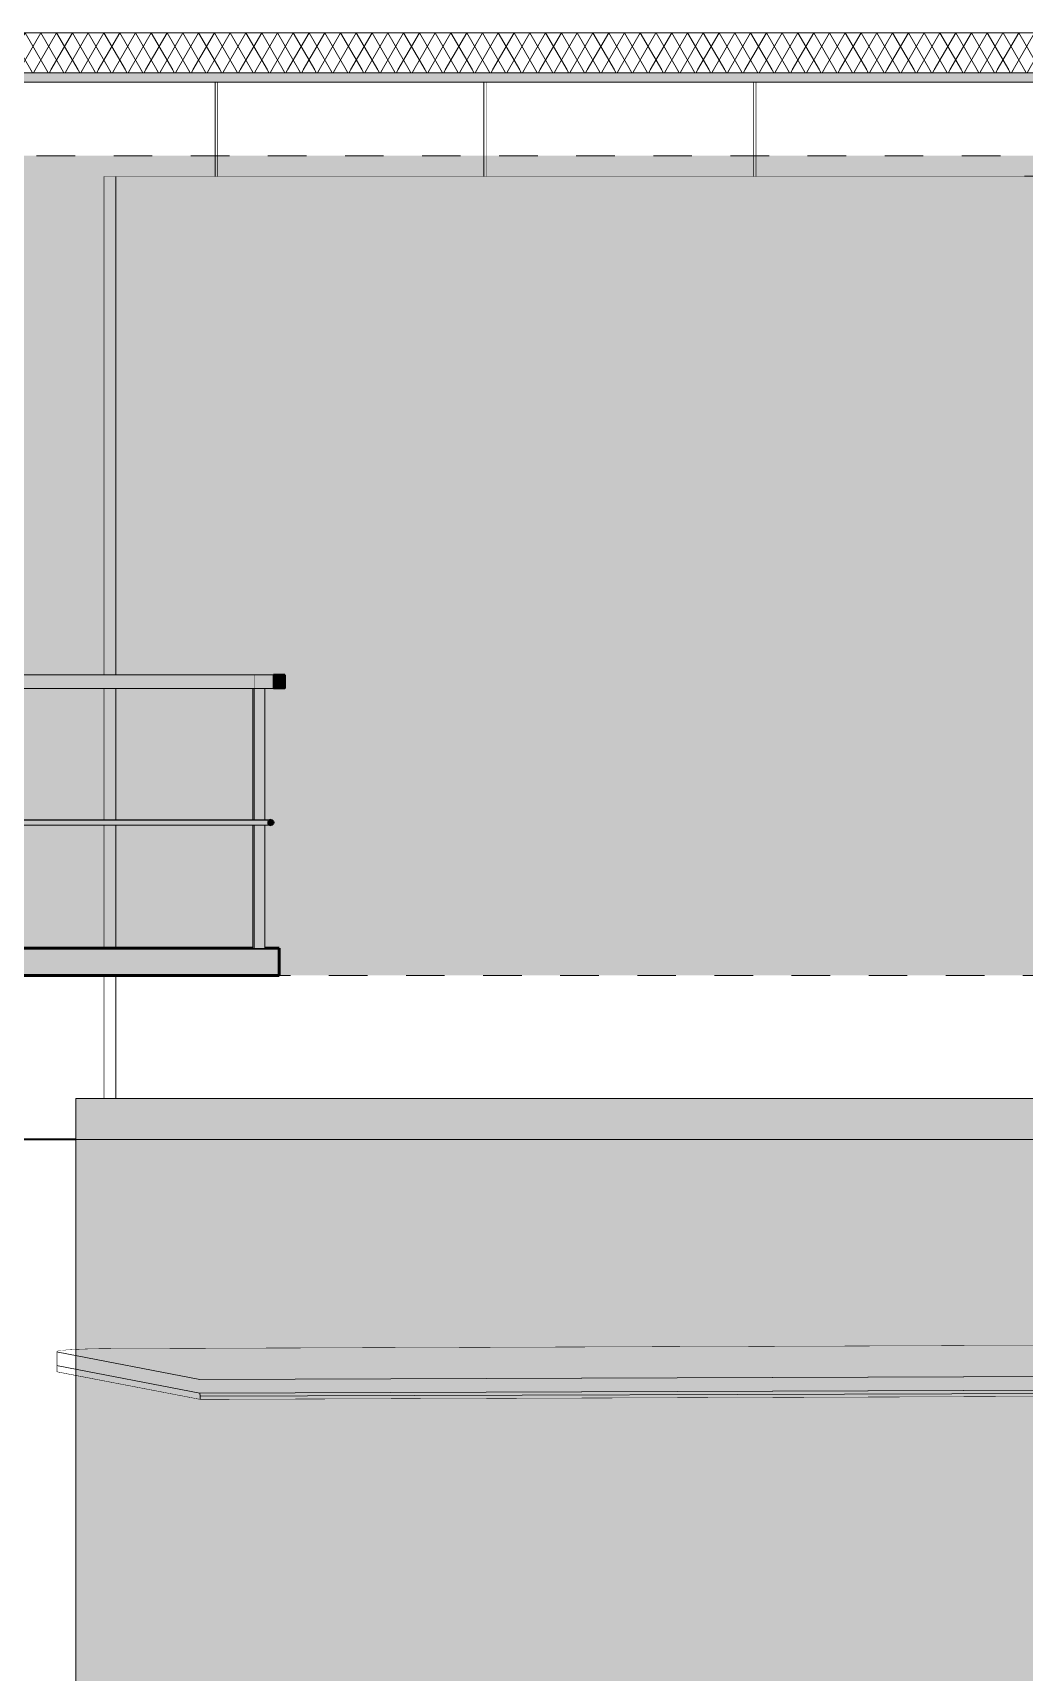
# Model space of a CAD drawing. Header units: millimetres. Extents: x -46169 to 237885, y -84465 to 18123.
# Drawn here: x 109838 to 113467, y -78183 to -72183 of the extents above; entities that cross this region are included whole.
import ezdxf

# ---------------------------------------------------------------- set-up
doc = ezdxf.new("R2010")
doc.units = ezdxf.units.MM
doc.header["$MEASUREMENT"] = 0
doc.linetypes.add('Dashed', pattern=[2822.222233, 1411.111116, -1411.111116])
doc.linetypes.add('Wipeout_Contour', pattern=[1000, 0, -1000])
for name, color, linetype, lineweight in [('0_Pen_No__85', 8, 'Continuous', 20), ('A-20-M_Roof_Pen_No__85', 8, 'Continuous', 20), ('A-35-M_FFE_Sanitary_Pen_No__191', 7, 'Continuous', 5), ('A-95-P_Drawing_Pen_No__2', 8, 'Continuous', 15), ('New_A-20-M_Ceiling_Pen_No__192', 7, 'Continuous', 13), ('New_A-20-M_Ceiling_Pen_No__92', 8, 'Continuous', 13), ('New_A-20-M_Roof_Pen_No__4', 7, 'Continuous', 20), ('New_A-20-M_Roof_Pen_No__85', 8, 'Continuous', 20), ('New_A-25-M_Curtain_Wall_Pen_No__87', 8, 'Continuous', 20), ('New_A-25-M_Wall_Ext_Pen_No__87', 8, 'Continuous', 20), ('New_I-25-M_Wall_Finish_Pen_No__87', 8, 'Continuous', 20)]:
    doc.layers.add(name, color=color, linetype=linetype, lineweight=lineweight)
for name, color, linetype in [('A-20-M_Roof', 7, 'Continuous'), ('New_A-20-M_Ceiling', 7, 'Continuous'), ('New_A-20-M_Floor_Slab', 7, 'Continuous'), ('New_A-20-M_Roof', 7, 'Continuous'), ('New_A-25-M_Curtain_Wall', 7, 'Continuous'), ('New_A-25-M_Wall_Ext', 7, 'Continuous'), ('New_I-25-M_Wall_Finish', 7, 'Continuous')]:
    doc.layers.add(name, color=color, linetype=linetype)
for name, color, linetype, lineweight, true_color in [('A-35-M_FFE_Sanitary_Pen_No__145', 7, 'Continuous', 0, 0xa6a6a6), ('A-95-P_Drawing_Pen_No__62', 7, 'Continuous', 20, 0xaaaaaa), ('New_A-20-M_Ceiling_Pen_No__107', 7, 'Continuous', 15, 0xa6a6a6), ('New_A-20-M_Floor_Slab_Pen_No__29', 7, 'Continuous', 50, 0x2a2a2a), ('New_A-20-M_Floor_Slab_Pen_No__81', 7, 'Continuous', 20, 0x6a6a6a), ('New_A-20-M_Roof_Pen_No__149', 7, 'Continuous', 0, 0x2a2a2a), ('New_A-20-M_Roof_Pen_No__81', 7, 'Continuous', 20, 0x6a6a6a), ('New_A-25-M_Wall_Ext_Pen_No__104', 7, 'Continuous', 15, 0xa6a6a6), ('New_A-25-M_Wall_Ext_Pen_No__44', 7, 'Continuous', 35, 0x444444), ('New_A-25-M_Wall_Ext_Pen_No__64', 7, 'Continuous', 20, 0x606060)]:
    doc.layers.add(name, color=color, linetype=linetype, lineweight=lineweight, true_color=true_color)
pattern_1 = [(60, (64459.155, -84332.606), (-43.30127, 25), []), (120, (64459.155, -84332.606), (43.30127, 25), [])]

# ---------------------------------------------------------------- blocks, each defined once
blk = doc.blocks.new('Section Elem_2_2', base_point=(64459.2, -84332.6))
at = {"color": 254, "linetype": 'Wipeout_Contour', "lineweight": 0, "ltscale": 529858.933901}
blk.add_wipeout([(110142.1, -72707.6), (110097.9, -72707.6), (110097.9, -74532.6), (110142.1, -74532.6)], dxfattribs=at).dxf.layer = 'New_A-25-M_Wall_Ext'
at = {"color": 254, "linetype": 'Wipeout_Contour', "lineweight": 0, "ltscale": 533442.763706}
blk.add_wipeout([(110142.1, -74582.6), (110142.1, -75062.6), (110643.7, -75062.6), (110643.7, -74582.6)], dxfattribs=at).dxf.layer = 'New_A-25-M_Wall_Ext'
at = {"color": 254, "linetype": 'Wipeout_Contour', "lineweight": 0, "ltscale": 534876.741826}
blk.add_wipeout([(110142.1, -75632.6), (110097.9, -75632.6), (110097.9, -76082.6), (110142.1, -76082.6)], dxfattribs=at).dxf.layer = 'New_A-25-M_Wall_Ext'
at = {"layer": 'New_A-25-M_Wall_Ext_Pen_No__87', "linetype": 'Continuous'}
for p, q in [((110142.1, -72707.6), (110097.9, -72707.6)), ((110097.9, -72707.6), (110097.9, -74532.6)), ((115822.6, -72707.6), (110142.1, -72707.6)), ((110142.1, -74532.6), (110142.1, -72707.6)), ((110097.9, -75632.6), (110097.9, -76082.6)), ((110142.1, -76082.6), (110142.1, -75632.6))]:
    blk.add_line(p, q, dxfattribs=at)
at = {"color": 254, "linetype": 'Wipeout_Contour', "lineweight": 0, "ltscale": 534533.55074}
blk.add_wipeout([(110142.1, -75532.6), (110643.7, -75532.6), (110643.7, -75082.6), (110142.1, -75082.6)], dxfattribs=at).dxf.layer = 'New_A-25-M_Wall_Ext'
at = {"color": 254, "linetype": 'Wipeout_Contour', "lineweight": 0, "ltscale": 533631.780828}
blk.add_wipeout([(110097.9, -75532.6), (110142.1, -75532.6), (110142.1, -75082.6), (110097.9, -75082.6)], dxfattribs=at).dxf.layer = 'New_A-25-M_Wall_Ext'
at = {"color": 254, "linetype": 'Wipeout_Contour', "lineweight": 0, "ltscale": 532539.149523}
blk.add_wipeout([(110142.1, -74582.6), (110097.9, -74582.6), (110097.9, -75062.6), (110142.1, -75062.6)], dxfattribs=at).dxf.layer = 'New_A-25-M_Wall_Ext'
at = {"layer": 'New_A-25-M_Wall_Ext_Pen_No__87', "linetype": 'Continuous'}
for p, q in [((110097.9, -74582.6), (110097.9, -75062.6)), ((110142.1, -75062.6), (110142.1, -74582.6)), ((110097.9, -75082.6), (110097.9, -75532.6)), ((110142.1, -75532.6), (110142.1, -75082.6))]:
    blk.add_line(p, q, dxfattribs=at)
blk = doc.blocks.new('Section Elem_64_2', base_point=(64459.2, -84332.6))
at = {"color": 254, "linetype": 'Wipeout_Contour', "lineweight": 0, "ltscale": 3617113.643007003}
blk.add_wipeout([(109925, -77008.1), (109926, -77010), (109930.9, -77011.2), (110449.3, -77110.8), (121201.6, -77073.4), (121720.4, -76970.5), (121724.9, -76969.6), (121727.7, -76967.8), (121724.3, -76966), (121714.9, -76964.2), (121699.8, -76962.6), (121679.4, -76961.2), (121654.3, -76960), (121625.3, -76959), (121593.2, -76958.4), (121559.1, -76958), (121527.4, -76958), (110124.3, -76997.4), (110106.4, -76997.5), (110071.3, -76998), (110038.1, -76998.8), (110007.6, -76999.9), (109980.8, -77001.2), (109958.6, -77002.7), (109941.5, -77004.5), (109930.2, -77006.3)], dxfattribs=at).dxf.layer = 'New_A-20-M_Ceiling'
at = {"color": 254, "linetype": 'Wipeout_Contour', "lineweight": 0, "ltscale": 536922.696688}
blk.add_wipeout([(109925.2, -77058.1), (109926.1, -77059.9), (109926, -77010), (109925, -77008.1)], dxfattribs=at).dxf.layer = 'New_A-20-M_Ceiling'
at = {"color": 254, "linetype": 'Wipeout_Contour', "lineweight": 0, "ltscale": 536935.990246}
blk.add_wipeout([(109926.1, -77059.9), (109931.1, -77061.2), (109930.9, -77011.2), (109926, -77010)], dxfattribs=at).dxf.layer = 'New_A-20-M_Ceiling'
at = {"color": 254, "linetype": 'Wipeout_Contour', "lineweight": 0, "ltscale": 537909.781383}
blk.add_wipeout([(109930.9, -77011.2), (109931.1, -77061.2), (110450.1, -77160.9), (110449.3, -77110.8)], dxfattribs=at).dxf.layer = 'New_A-20-M_Ceiling'
at = {"layer": 'New_A-20-M_Ceiling_Pen_No__92', "linetype": 'Continuous'}
for p, q in [((110124.3, -76997.4), (121527.4, -76958)), ((109925, -77008.1), (109930.2, -77006.3)), ((109926, -77010), (109925, -77008.1)), ((109930.9, -77011.2), (109926, -77010)), ((109930.2, -77006.3), (109941.5, -77004.5)), ((109941.5, -77004.5), (109958.6, -77002.7)), ((109958.6, -77002.7), (109980.8, -77001.2)), ((109980.8, -77001.2), (110007.6, -76999.9)), ((110007.6, -76999.9), (110038.1, -76998.8)), ((110038.1, -76998.8), (110071.3, -76998)), ((110071.3, -76998), (110106.4, -76997.5)), ((110106.4, -76997.5), (110124.3, -76997.4))]:
    blk.add_line(p, q, dxfattribs=at)
at = {"color": 254, "linetype": 'Wipeout_Contour', "lineweight": 0, "ltscale": 537995.892909}
blk.add_wipeout([(110450.1, -77160.9), (109931.1, -77061.2), (109931.2, -77085.1), (110450.6, -77184.9)], dxfattribs=at).dxf.layer = 'New_A-20-M_Ceiling'
at = {"color": 254, "linetype": 'Wipeout_Contour', "lineweight": 0, "ltscale": 537021.239533}
blk.add_wipeout([(109931.2, -77085.1), (109931.1, -77061.2), (109926.1, -77059.9), (109926.2, -77083.9)], dxfattribs=at).dxf.layer = 'New_A-20-M_Ceiling'
at = {"color": 254, "linetype": 'Wipeout_Contour', "lineweight": 0, "ltscale": 556727.274769}
blk.add_wipeout([(110449.3, -77110.8), (110450.1, -77160.9), (121201, -77123.5), (121201.6, -77073.4)], dxfattribs=at).dxf.layer = 'New_A-20-M_Ceiling'
at = {"layer": 'New_A-20-M_Ceiling_Pen_No__107', "linetype": 'Continuous'}
for points in [[(110450.1, -77160.9), (110450.4, -77172.9), (121200.9, -77135.5), (121201, -77123.5)], [(110450.4, -77172.9), (110450.6, -77184.9), (121200.8, -77147.5), (121200.9, -77135.5)]]:
    blk.add_hatch(color=256, dxfattribs=at).paths.add_polyline_path(points)
at = {"layer": 'New_A-20-M_Ceiling_Pen_No__192', "linetype": 'Continuous'}
for p, q in [((121201.6, -77073.4), (110449.3, -77110.8)), ((121201, -77123.5), (110450.1, -77160.9)), ((121200.9, -77135.5), (110450.4, -77172.9)), ((121200.8, -77147.5), (110450.6, -77184.9))]:
    blk.add_line(p, q, dxfattribs=at)
at = {"layer": 'New_A-20-M_Ceiling_Pen_No__192', "linetype": 'Continuous', "flags": 128}
blk.add_lwpolyline([(110450.1, -77160.9), (110450.4, -77172.9), (110450.6, -77184.9)], dxfattribs=at)
at = {"color": 254, "linetype": 'Wipeout_Contour', "lineweight": 0, "ltscale": 537007.946388}
blk.add_wipeout([(109926.2, -77083.9), (109926.1, -77059.9), (109925.2, -77058.1), (109925.2, -77082)], dxfattribs=at).dxf.layer = 'New_A-20-M_Ceiling'
at = {"layer": 'New_A-20-M_Ceiling_Pen_No__92', "linetype": 'Continuous'}
for p, q in [((109925, -77008.1), (109925.2, -77058.1)), ((110449.3, -77110.8), (109930.9, -77011.2)), ((109925.2, -77058.1), (109926.1, -77059.9)), ((109925.2, -77058.1), (109925.2, -77082)), ((109925.2, -77082), (109926.2, -77083.9)), ((109926.1, -77059.9), (109931.1, -77061.2)), ((109926.2, -77083.9), (109931.2, -77085.1)), ((109931.1, -77061.2), (110450.1, -77160.9)), ((109931.2, -77085.1), (110450.6, -77184.9))]:
    blk.add_line(p, q, dxfattribs=at)
blk = doc.blocks.new('Section Elem_82_2', base_point=(64459.2, -84332.6))
at = {"color": 254, "linetype": 'Wipeout_Contour', "lineweight": 0, "ltscale": 535347.25071}
blk.add_wipeout([(112475.5, -72707.6), (112476.5, -72707.6), (112476.5, -72363.6), (112475.5, -72363.6)], dxfattribs=at).dxf.layer = 'New_A-25-M_Curtain_Wall'
at = {"color": 254, "linetype": 'Wipeout_Contour', "lineweight": 0, "ltscale": 535365.680289}
blk.add_wipeout([(112476.5, -72707.6), (112486.5, -72707.6), (112486.5, -72363.6), (112476.5, -72363.6)], dxfattribs=at).dxf.layer = 'New_A-25-M_Curtain_Wall'
at = {"layer": 'New_A-25-M_Curtain_Wall_Pen_No__87', "linetype": 'Continuous'}
for p, q in [((112476.5, -72707.6), (112476.5, -72363.6)), ((112486.5, -72707.6), (112486.5, -72363.6))]:
    blk.add_line(p, q, dxfattribs=at)
blk = doc.blocks.new('Section Elem_83_2', base_point=(64459.2, -84332.6))
at = {"color": 254, "linetype": 'Wipeout_Contour', "lineweight": 0, "ltscale": 532030.357905}
blk.add_wipeout([(111487.4, -72707.6), (111488.7, -72707.6), (111488.7, -72363.6), (111487.4, -72363.6)], dxfattribs=at).dxf.layer = 'New_A-25-M_Curtain_Wall'
at = {"color": 254, "linetype": 'Wipeout_Contour', "lineweight": 0, "ltscale": 532049.247978}
blk.add_wipeout([(111488.7, -72707.6), (111498.6, -72707.6), (111498.6, -72363.6), (111488.7, -72363.6)], dxfattribs=at).dxf.layer = 'New_A-25-M_Curtain_Wall'
at = {"layer": 'New_A-25-M_Curtain_Wall_Pen_No__87', "linetype": 'Continuous'}
for p, q in [((111488.7, -72707.6), (111488.7, -72363.6)), ((111498.6, -72707.6), (111498.6, -72363.6))]:
    blk.add_line(p, q, dxfattribs=at)
blk = doc.blocks.new('Section Elem_84_2', base_point=(64459.2, -84332.6))
at = {"color": 254, "linetype": 'Wipeout_Contour', "lineweight": 0, "ltscale": 528738.367799}
blk.add_wipeout([(110504, -72363.6), (110504, -72707.6), (110505.7, -72707.6), (110505.7, -72363.6)], dxfattribs=at).dxf.layer = 'New_A-25-M_Curtain_Wall'
at = {"color": 254, "linetype": 'Wipeout_Contour', "lineweight": 0, "ltscale": 528757.691786}
blk.add_wipeout([(110505.7, -72363.6), (110505.7, -72707.6), (110515.6, -72707.6), (110515.6, -72363.6)], dxfattribs=at).dxf.layer = 'New_A-25-M_Curtain_Wall'
at = {"layer": 'New_A-25-M_Curtain_Wall_Pen_No__87', "linetype": 'Continuous'}
for p, q in [((110505.7, -72707.6), (110505.7, -72363.6)), ((110515.6, -72707.6), (110515.6, -72363.6))]:
    blk.add_line(p, q, dxfattribs=at)
blk = doc.blocks.new('Section Elem_89_2', base_point=(64459.2, -84332.6))
at = {"color": 254, "linetype": 'Wipeout_Contour', "lineweight": 0, "ltscale": 534569.850078}
blk.add_wipeout([(109996.2, -76227.6), (109538.6, -76227.6), (109538.6, -76237.6), (109996.2, -76237.6)], dxfattribs=at).dxf.layer = 'New_A-25-M_Curtain_Wall'
at = {"layer": 'New_A-25-M_Curtain_Wall_Pen_No__87', "linetype": 'Continuous'}
for p, q in [((109538.6, -76237.6), (109538.6, -76227.6)), ((109996.2, -76227.6), (109538.6, -76227.6)), ((109996.2, -76237.6), (109538.6, -76237.6))]:
    blk.add_line(p, q, dxfattribs=at)
blk = doc.blocks.new('Section Elem_103_2', base_point=(64459.2, -84332.6))
at = {"color": 254, "linetype": 'Wipeout_Contour', "lineweight": 0, "ltscale": 537033.079544}
blk.add_wipeout([(112486.5, -72707.6), (113467.3, -72707.6), (113467.3, -72363.6), (112486.5, -72363.6)], dxfattribs=at).dxf.layer = 'New_A-25-M_Curtain_Wall'
blk = doc.blocks.new('Section Elem_104_2', base_point=(64459.2, -84332.6))
at = {"color": 254, "linetype": 'Wipeout_Contour', "lineweight": 0, "ltscale": 533705.699553}
blk.add_wipeout([(111498.6, -72363.6), (111498.6, -72707.6), (112475.5, -72707.6), (112475.5, -72363.6)], dxfattribs=at).dxf.layer = 'New_A-25-M_Curtain_Wall'
blk = doc.blocks.new('Section Elem_105_2', base_point=(64459.2, -84332.6))
at = {"color": 254, "linetype": 'Wipeout_Contour', "lineweight": 0, "ltscale": 530401.119722}
blk.add_wipeout([(110515.6, -72363.6), (110515.6, -72707.6), (111487.4, -72707.6), (111487.4, -72363.6)], dxfattribs=at).dxf.layer = 'New_A-25-M_Curtain_Wall'
blk = doc.blocks.new('Section Elem_106_2', base_point=(64459.2, -84332.6))
at = {"color": 254, "linetype": 'Wipeout_Contour', "lineweight": 0, "ltscale": 2151867.726379759}
blk.add_wipeout([(109538.6, -80277.6), (110097.9, -80277.6), (110097.9, -78182.6), (109996.2, -78182.6), (109996.2, -77097.6), (109931.2, -77085.1), (109926.2, -77083.9), (109925.2, -77082), (109925, -77008.1), (109930.2, -77006.3), (109941.5, -77004.5), (109958.6, -77002.7), (109980.8, -77001.2), (109996.2, -77000.4), (109996.2, -76237.6), (109538.6, -76237.6)], dxfattribs=at).dxf.layer = 'New_A-25-M_Curtain_Wall'
blk = doc.blocks.new('Section Elem_107_2', base_point=(64459.2, -84332.6))
at = {"color": 254, "linetype": 'Wipeout_Contour', "lineweight": 0, "ltscale": 793033.698467}
blk.add_wipeout([(109538.6, -72363.6), (109538.6, -74532.6), (110097.9, -74532.6), (110097.9, -72707.6), (110504, -72707.6), (110504, -72363.6)], dxfattribs=at).dxf.layer = 'New_A-25-M_Curtain_Wall'
at = {"color": 254, "linetype": 'Wipeout_Contour', "lineweight": 0, "ltscale": 2530567.613863696}
blk.add_wipeout([(109538.6, -74582.6), (109538.6, -76227.6), (109996.2, -76227.6), (109996.2, -76082.6), (110097.9, -76082.6), (110097.9, -75632.6), (109582.2, -75632.6), (109582.2, -75532.6), (110097.9, -75532.6), (110097.9, -75082.6), (109698.2, -75082.6), (109678.8, -75081.3), (109664.7, -75077.6), (109659.5, -75072.6), (109664.7, -75067.6), (109678.8, -75063.9), (109698.2, -75062.6), (110097.9, -75062.6), (110097.9, -74582.6)], dxfattribs=at).dxf.layer = 'New_A-25-M_Curtain_Wall'
blk = doc.blocks.new('Section Elem_110_2', base_point=(64459.2, -84332.6))
at = {"layer": 'New_A-20-M_Floor_Slab_Pen_No__81', "linetype": 'Continuous', "lineweight": 0, "true_color": 0x353535}
blk.add_hatch(color=250, dxfattribs=at).paths.add_polyline_path([(110740.6, -75532.6), (109582.2, -75532.6), (109582.2, -75632.6), (110740.6, -75632.6)])
at = {"layer": 'New_A-20-M_Floor_Slab_Pen_No__29', "linetype": 'Continuous'}
for p, q in [((109582.2, -75532.6), (109582.2, -75632.6)), ((110740.6, -75532.6), (109582.2, -75532.6)), ((110740.6, -75532.6), (110740.6, -75632.6)), ((110740.6, -75632.6), (109582.2, -75632.6))]:
    blk.add_line(p, q, dxfattribs=at)
blk = doc.blocks.new('Section Elem_111_2', base_point=(64459.2, -84332.6))
at = {"layer": 'New_A-25-M_Wall_Ext_Pen_No__44', "linetype": 'Continuous'}
blk.add_line((110761.3, -74532.6), (110761.3, -74582.6), dxfattribs=at)
at = {"color": 254, "linetype": 'Wipeout_Contour', "lineweight": 0, "ltscale": 533814.489434}
blk.add_wipeout([(110648.9, -74582.6), (110719.9, -74582.6), (110719.9, -74532.6), (110648.9, -74532.6)], dxfattribs=at).dxf.layer = 'New_A-25-M_Wall_Ext'
at = {"layer": 'New_A-25-M_Wall_Ext_Pen_No__104', "linetype": 'Continuous'}
blk.add_hatch(color=256, dxfattribs=at).paths.add_polyline_path([(110719.9, -74582.6), (110761.3, -74582.6), (110761.3, -74532.6), (110719.9, -74532.6)])
at = {"layer": 'New_A-25-M_Wall_Ext_Pen_No__44', "linetype": 'Continuous'}
for p, q in [((110719.9, -74532.6), (110719.9, -74582.6)), ((110761.3, -74532.6), (110719.9, -74532.6)), ((110761.3, -74582.6), (110719.9, -74582.6))]:
    blk.add_line(p, q, dxfattribs=at)
at = {"layer": 'New_A-25-M_Wall_Ext_Pen_No__64', "linetype": 'Continuous'}
blk.add_line((110648.9, -74532.6), (110719.9, -74532.6), dxfattribs=at)
at = {"color": 254, "linetype": 'Wipeout_Contour', "lineweight": 0, "ltscale": 534281.733146}
blk.add_wipeout([(110648.8, -74582.6), (110643.7, -74582.6), (110643.7, -75062.6), (110648.8, -75062.6)], dxfattribs=at).dxf.layer = 'New_A-25-M_Wall_Ext'
at = {"color": 254, "linetype": 'Wipeout_Contour', "lineweight": 0, "ltscale": 535370.807818}
blk.add_wipeout([(110643.7, -75532.6), (110648.8, -75532.6), (110648.8, -75082.6), (110643.7, -75082.6)], dxfattribs=at).dxf.layer = 'New_A-25-M_Wall_Ext'
at = {"color": 254, "linetype": 'Wipeout_Contour', "lineweight": 0, "ltscale": 534354.183268}
blk.add_wipeout([(110687.5, -74582.6), (110648.8, -74582.6), (110648.8, -75062.6), (110687.5, -75062.6)], dxfattribs=at).dxf.layer = 'New_A-25-M_Wall_Ext'
at = {"layer": 'New_A-25-M_Wall_Ext_Pen_No__64', "linetype": 'Continuous'}
for p, q in [((110648.9, -74532.6), (110648.9, -74582.6)), ((110648.9, -74582.6), (110719.9, -74582.6))]:
    blk.add_line(p, q, dxfattribs=at)
at = {"color": 254, "linetype": 'Wipeout_Contour', "lineweight": 0, "ltscale": 535443.110593}
blk.add_wipeout([(110648.8, -75082.6), (110648.8, -75532.6), (110687.5, -75532.6), (110687.5, -75082.6)], dxfattribs=at).dxf.layer = 'New_A-25-M_Wall_Ext'
at = {"color": 254, "linetype": 'Wipeout_Contour', "lineweight": 0, "ltscale": 534934.760603}
blk.add_wipeout([(110638.2, -75081.3), (110704.3, -75081.3), (110700.5, -75077.6), (110635.6, -75077.6)], dxfattribs=at).dxf.layer = 'New_A-25-M_Wall_Ext'
at = {"color": 254, "linetype": 'Wipeout_Contour', "lineweight": 0, "ltscale": 534917.818308}
blk.add_wipeout([(110635.6, -75077.6), (110700.5, -75077.6), (110699.1, -75072.6), (110634.7, -75072.6)], dxfattribs=at).dxf.layer = 'New_A-25-M_Wall_Ext'
at = {"color": 254, "linetype": 'Wipeout_Contour', "lineweight": 0, "ltscale": 534906.590695}
blk.add_wipeout([(110634.7, -75072.6), (110699.1, -75072.6), (110700.5, -75067.6), (110635.6, -75067.6)], dxfattribs=at).dxf.layer = 'New_A-25-M_Wall_Ext'
at = {"color": 254, "linetype": 'Wipeout_Contour', "lineweight": 0, "ltscale": 534904.086579}
blk.add_wipeout([(110635.6, -75067.6), (110700.5, -75067.6), (110704.3, -75063.9), (110638.2, -75063.9)], dxfattribs=at).dxf.layer = 'New_A-25-M_Wall_Ext'
at = {"color": 254, "linetype": 'Wipeout_Contour', "lineweight": 0, "ltscale": 534910.966034}
blk.add_wipeout([(110638.2, -75063.9), (110704.3, -75063.9), (110709.5, -75062.6), (110641.8, -75062.6)], dxfattribs=at).dxf.layer = 'New_A-25-M_Wall_Ext'
at = {"color": 254, "linetype": 'Wipeout_Contour', "lineweight": 0, "ltscale": 534952.866622}
blk.add_wipeout([(110641.8, -75082.6), (110709.5, -75082.6), (110704.3, -75081.3), (110638.2, -75081.3)], dxfattribs=at).dxf.layer = 'New_A-25-M_Wall_Ext'
at = {"layer": 'New_A-25-M_Wall_Ext_Pen_No__104', "linetype": 'Continuous'}
blk.add_hatch(color=256, dxfattribs=at).paths.add_polyline_path([(110704.3, -75081.3), (110709.5, -75082.6), (110714.7, -75081.3), (110718.5, -75077.6), (110719.9, -75072.6), (110718.5, -75067.6), (110714.7, -75063.9), (110709.5, -75062.6), (110704.3, -75063.9), (110700.5, -75067.6), (110699.1, -75072.6), (110700.5, -75077.6)])
at = {"layer": 'New_A-25-M_Wall_Ext_Pen_No__44', "linetype": 'Continuous'}
for p, q in [((110700.5, -75067.6), (110699.1, -75072.6)), ((110699.1, -75072.6), (110700.5, -75077.6)), ((110704.3, -75063.9), (110700.5, -75067.6)), ((110700.5, -75077.6), (110704.3, -75081.3)), ((110709.5, -75062.6), (110704.3, -75063.9)), ((110704.3, -75081.3), (110709.5, -75082.6)), ((110709.5, -75062.6), (110714.7, -75063.9)), ((110714.7, -75081.3), (110709.5, -75082.6)), ((110714.7, -75063.9), (110718.5, -75067.6)), ((110718.5, -75077.6), (110714.7, -75081.3)), ((110718.5, -75067.6), (110719.9, -75072.6)), ((110719.9, -75072.6), (110718.5, -75077.6))]:
    blk.add_line(p, q, dxfattribs=at)
at = {"layer": 'New_A-25-M_Wall_Ext_Pen_No__64', "linetype": 'Continuous'}
for p, q in [((110643.7, -74582.6), (110643.7, -75062.6)), ((110648.8, -75062.6), (110648.8, -74582.6)), ((110687.5, -75062.6), (110687.5, -74582.6)), ((110709.5, -75062.6), (110641.8, -75062.6)), ((110709.5, -75082.6), (110641.8, -75082.6)), ((110643.7, -75082.6), (110643.7, -75532.6)), ((110648.8, -75532.6), (110648.8, -75082.6)), ((110687.5, -75532.6), (110687.5, -75082.6))]:
    blk.add_line(p, q, dxfattribs=at)
blk = doc.blocks.new('Section Elem_112_2', base_point=(64459.2, -84332.6))
at = {"layer": 'New_A-25-M_Wall_Ext_Pen_No__44', "linetype": 'Continuous'}
for p, q in [((109505, -74532.6), (109505, -74582.6)), ((109664.7, -75067.6), (109659.5, -75072.6)), ((109659.5, -75072.6), (109664.7, -75077.6))]:
    blk.add_line(p, q, dxfattribs=at)
at = {"color": 254, "linetype": 'Wipeout_Contour', "lineweight": 0, "ltscale": 532058.119432}
blk.add_wipeout([(109659.5, -74532.6), (109659.5, -74582.6), (110648.9, -74582.6), (110648.9, -74532.6)], dxfattribs=at).dxf.layer = 'New_A-25-M_Wall_Ext'
at = {"color": 254, "linetype": 'Wipeout_Contour', "lineweight": 0, "ltscale": 533318.389707}
blk.add_wipeout([(109731.6, -75077.6), (109717.5, -75081.3), (110638.2, -75081.3), (110635.6, -75077.6)], dxfattribs=at).dxf.layer = 'New_A-25-M_Wall_Ext'
at = {"layer": 'New_A-25-M_Wall_Ext_Pen_No__104', "linetype": 'Continuous'}
blk.add_hatch(color=256, dxfattribs=at).paths.add_polyline_path([(109659.5, -74582.6), (109659.5, -74532.6), (109505, -74532.6), (109505, -74582.6)])
at = {"layer": 'New_A-25-M_Wall_Ext_Pen_No__44', "linetype": 'Continuous'}
for p, q in [((109659.5, -74532.6), (109505, -74532.6)), ((109659.5, -74532.6), (109659.5, -74582.6)), ((109659.5, -74582.6), (109505, -74582.6))]:
    blk.add_line(p, q, dxfattribs=at)
at = {"layer": 'New_A-25-M_Wall_Ext_Pen_No__64', "linetype": 'Continuous'}
for p, q in [((109659.5, -74532.6), (110648.9, -74532.6)), ((109659.5, -74582.6), (110648.9, -74582.6))]:
    blk.add_line(p, q, dxfattribs=at)
at = {"color": 254, "linetype": 'Wipeout_Contour', "lineweight": 0, "ltscale": 533321.661152}
blk.add_wipeout([(109736.8, -75072.6), (109731.6, -75077.6), (110635.6, -75077.6), (110634.7, -75072.6)], dxfattribs=at).dxf.layer = 'New_A-25-M_Wall_Ext'
at = {"color": 254, "linetype": 'Wipeout_Contour', "lineweight": 0, "ltscale": 533310.399734}
blk.add_wipeout([(109731.6, -75067.6), (109736.8, -75072.6), (110634.7, -75072.6), (110635.6, -75067.6)], dxfattribs=at).dxf.layer = 'New_A-25-M_Wall_Ext'
at = {"color": 254, "linetype": 'Wipeout_Contour', "lineweight": 0, "ltscale": 533287.622236}
blk.add_wipeout([(109717.5, -75063.9), (109731.6, -75067.6), (110635.6, -75067.6), (110638.2, -75063.9)], dxfattribs=at).dxf.layer = 'New_A-25-M_Wall_Ext'
at = {"color": 254, "linetype": 'Wipeout_Contour', "lineweight": 0, "ltscale": 533259.440115}
blk.add_wipeout([(109698.2, -75062.6), (109717.5, -75063.9), (110638.2, -75063.9), (110641.8, -75062.6)], dxfattribs=at).dxf.layer = 'New_A-25-M_Wall_Ext'
at = {"color": 254, "linetype": 'Wipeout_Contour', "lineweight": 0, "ltscale": 533301.470925}
blk.add_wipeout([(109717.5, -75081.3), (109698.2, -75082.6), (110641.8, -75082.6), (110638.2, -75081.3)], dxfattribs=at).dxf.layer = 'New_A-25-M_Wall_Ext'
at = {"layer": 'New_A-25-M_Wall_Ext_Pen_No__104', "linetype": 'Continuous'}
blk.add_hatch(color=256, dxfattribs=at).paths.add_polyline_path([(109717.5, -75081.3), (109731.6, -75077.6), (109736.8, -75072.6), (109731.6, -75067.6), (109717.5, -75063.9), (109698.2, -75062.6), (109678.8, -75063.9), (109664.7, -75067.6), (109659.5, -75072.6), (109664.7, -75077.6), (109678.8, -75081.3), (109698.2, -75082.6)])
at = {"layer": 'New_A-25-M_Wall_Ext_Pen_No__44', "linetype": 'Continuous'}
for p, q in [((109731.6, -75067.6), (109736.8, -75072.6)), ((109736.8, -75072.6), (109731.6, -75077.6))]:
    blk.add_line(p, q, dxfattribs=at)
at = {"layer": 'New_A-25-M_Wall_Ext_Pen_No__44', "linetype": 'Continuous', "flags": 128}
for points in [[(109731.6, -75067.6), (109717.5, -75063.9), (109698.2, -75062.6), (109678.8, -75063.9), (109664.7, -75067.6)], [(109664.7, -75077.6), (109678.8, -75081.3), (109698.2, -75082.6), (109717.5, -75081.3), (109731.6, -75077.6)]]:
    blk.add_lwpolyline(points, dxfattribs=at)
at = {"layer": 'New_A-25-M_Wall_Ext_Pen_No__64', "linetype": 'Continuous'}
for p, q in [((110641.8, -75062.6), (109698.2, -75062.6)), ((110641.8, -75082.6), (109698.2, -75082.6))]:
    blk.add_line(p, q, dxfattribs=at)
blk = doc.blocks.new('Section Elem_114_2', base_point=(64459.2, -84332.6))
at = {"color": 254, "linetype": 'Wipeout_Contour', "lineweight": 0, "ltscale": 3648086.716130285}
blk.add_wipeout([(122222.3, -76082.6), (109996.2, -76082.6), (109996.2, -77000.4), (110007.6, -76999.9), (110038.1, -76998.8), (110071.3, -76998), (110106.4, -76997.5), (110124.3, -76997.4), (121527.4, -76958), (121559.1, -76958), (121593.2, -76958.4), (121625.3, -76959), (121654.3, -76960), (121679.4, -76961.2), (121699.8, -76962.6), (121714.9, -76964.2), (121724.3, -76966), (121727.7, -76967.8), (121727.9, -77041.7), (121725.1, -77043.5), (121720.7, -77044.4), (121200.8, -77147.5), (110450.6, -77184.9), (109996.2, -77097.6), (109996.2, -78182.6), (122222.3, -78182.6)], dxfattribs=at).dxf.layer = 'New_I-25-M_Wall_Finish'
at = {"layer": 'New_I-25-M_Wall_Finish_Pen_No__87', "linetype": 'Continuous'}
for p, q in [((122222.3, -76082.6), (109996.2, -76082.6)), ((109996.2, -77000.4), (109996.2, -76082.6)), ((109996.2, -78182.6), (109996.2, -77097.6))]:
    blk.add_line(p, q, dxfattribs=at)
blk = doc.blocks.new('Section Elem_126_2', base_point=(64459.2, -84332.6))
at = {"layer": 'New_A-20-M_Roof_Pen_No__4', "linetype": 'Continuous'}
blk.add_line((115759.4, -72363.6), (109406.9, -72363.6), dxfattribs=at)
at = {"color": 254, "linetype": 'Wipeout_Contour', "lineweight": 0, "ltscale": 535292.381732}
blk.add_wipeout([(115759.4, -72328.6), (115759.4, -72318.6), (109406.9, -72318.6), (109406.9, -72328.6)], dxfattribs=at).dxf.layer = 'New_A-20-M_Roof'
at = {"layer": 'New_A-20-M_Roof_Pen_No__81', "linetype": 'Continuous', "lineweight": 0, "true_color": 0x353535}
blk.add_hatch(color=250, dxfattribs=at).paths.add_polyline_path([(109406.9, -72363.6), (115759.4, -72363.6), (115759.4, -72328.6), (109406.9, -72328.6)])
at = {"layer": 'New_A-20-M_Roof_Pen_No__85', "linetype": 'Continuous'}
h = blk.add_hatch(dxfattribs=at)
h.set_pattern_fill('Batt_Insulation_0002', color=256, style=0, pattern_type=2)
h.set_pattern_definition(pattern_1)
h.paths.add_polyline_path([(115759.4, -72328.6), (115759.4, -72318.6), (109406.9, -72318.6), (109406.9, -72328.6)])
at = {"layer": 'New_A-20-M_Roof_Pen_No__149', "linetype": 'Continuous'}
blk.add_line((115759.4, -72328.6), (109406.9, -72328.6), dxfattribs=at)
blk = doc.blocks.new('Section Elem_127_2', base_point=(64459.2, -84332.6))
at = {"color": 254, "linetype": 'Wipeout_Contour', "lineweight": 0, "ltscale": 546182.330088}
blk.add_wipeout([(122222.3, -72182.6), (109406.9, -72182.6), (109406.9, -72318.6), (122222.3, -72318.6)], dxfattribs=at).dxf.layer = 'A-20-M_Roof'
at = {"layer": 'A-20-M_Roof_Pen_No__85', "linetype": 'Continuous'}
h = blk.add_hatch(dxfattribs=at)
h.set_pattern_fill('Batt_Insulation_0002', color=256, style=0, pattern_type=2)
h.set_pattern_definition(pattern_1)
h.paths.add_polyline_path([(122222.3, -72182.6), (109406.9, -72182.6), (109406.9, -72318.6), (122222.3, -72318.6)])
blk = doc.blocks.new('I-05 Lecture Theatre Elevation_STORY_MARKER', base_point=(64459.2, -84332.6))
at = {"layer": '0_Pen_No__85', "linetype": 'Continuous'}
for p, q in [((109406.9, -72182.6), (122222.3, -72182.6)), ((109406.9, -76232.6), (122222.3, -76232.6))]:
    blk.add_line(p, q, dxfattribs=at)

msp = doc.modelspace()

# ---------------------------------------------------------------- block references
at = {"layer": 'New_A-25-M_Curtain_Wall'}
msp.add_blockref('Section Elem_89_2', (64459.2, -84332.6), dxfattribs=at)
at = {"layer": 'New_A-25-M_Wall_Ext'}
msp.add_blockref('Section Elem_2_2', (64459.2, -84332.6), dxfattribs=at)

# ---------------------------------------------------------------- next in the draw order: block references
at = {"layer": 'New_A-20-M_Ceiling'}
msp.add_blockref('Section Elem_64_2', (64459.2, -84332.6), dxfattribs=at)
at = {"layer": 'New_A-25-M_Curtain_Wall'}
for name in ['Section Elem_84_2', 'Section Elem_83_2', 'Section Elem_82_2']:
    msp.add_blockref(name, (64459.2, -84332.6), dxfattribs=at)

# ---------------------------------------------------------------- next in the draw order: block references
for name in ['Section Elem_103_2', 'Section Elem_106_2']:
    msp.add_blockref(name, (64459.2, -84332.6), dxfattribs=at)

# ---------------------------------------------------------------- next in the draw order: block references
msp.add_blockref('Section Elem_104_2', (64459.2, -84332.6), dxfattribs=at)

# ---------------------------------------------------------------- next in the draw order: block references
msp.add_blockref('Section Elem_105_2', (64459.2, -84332.6), dxfattribs=at)

# ---------------------------------------------------------------- next in the draw order: block references
msp.add_blockref('Section Elem_107_2', (64459.2, -84332.6), dxfattribs=at)

# ---------------------------------------------------------------- next in the draw order: block references
at = {"layer": 'New_A-20-M_Floor_Slab'}
msp.add_blockref('Section Elem_110_2', (64459.2, -84332.6), dxfattribs=at)
at = {"layer": 'New_A-20-M_Roof'}
msp.add_blockref('Section Elem_126_2', (64459.2, -84332.6), dxfattribs=at)
at = {"layer": 'New_I-25-M_Wall_Finish'}
msp.add_blockref('Section Elem_114_2', (64459.2, -84332.6), dxfattribs=at)

# ---------------------------------------------------------------- next in the draw order: hatches: boundary and pattern name
at = {"layer": 'A-35-M_FFE_Sanitary_Pen_No__145', "linetype": 'Continuous', "lineweight": 0, "ltscale": 0.1, "true_color": 0xe8e8e8}
msp.add_hatch(color=254, dxfattribs=at).paths.add_polyline_path([(109996.2, -76082.6), (122215.7, -76082.6), (122215.7, -79182.6), (116866.1, -79182.6), (116866.1, -78182.6), (114813.1, -78182.6), (114813.1, -79182.6), (109996.2, -79182.6)])

# ---------------------------------------------------------------- next in the draw order: linework, layer by layer
at = {"layer": 'A-35-M_FFE_Sanitary_Pen_No__191', "linetype": 'Dashed', "ltscale": 0.1, "flags": 128}
msp.add_lwpolyline([(109996.2, -76082.6), (122215.7, -76082.6), (122215.7, -79182.6), (116866.1, -79182.6), (116866.1, -78182.6), (114813.1, -78182.6), (114813.1, -79182.6), (109996.2, -79182.6)], close=True, dxfattribs=at)

# ---------------------------------------------------------------- next in the draw order: block references
at = {"layer": 'A-20-M_Roof'}
msp.add_blockref('Section Elem_127_2', (64459.2, -84332.6), dxfattribs=at)
at = {"layer": 'New_A-25-M_Wall_Ext'}
msp.add_blockref('Section Elem_111_2', (64459.2, -84332.6), dxfattribs=at)

# ---------------------------------------------------------------- next in the draw order: block references
msp.add_blockref('Section Elem_112_2', (64459.2, -84332.6), dxfattribs=at)

# ---------------------------------------------------------------- next in the draw order: hatches: boundary and pattern name
at = {"layer": 'A-95-P_Drawing_Pen_No__62', "linetype": 'Continuous', "ltscale": 0.1}
h = msp.add_hatch(dxfattribs=at)
h.set_pattern_fill('Brass_Bronze_0002', color=256, style=0, pattern_type=2)
h.set_pattern_definition([(45, (64459.15, -84332.6), (-91.92388, 91.92388), []), (45, (64413.19, -84286.64), (-91.92388, 91.92388), [97.5, -32.5])])
h.paths.add_polyline_path([(109406.9, -72632.6), (109406.9, -75632.6), (122222.3, -75632.6), (122222.3, -73074.6), (122222.3, -72632.6)])

# ---------------------------------------------------------------- next in the draw order: linework, layer by layer
at = {"layer": 'A-95-P_Drawing_Pen_No__2', "linetype": 'Dashed', "ltscale": 0.1, "flags": 128}
msp.add_lwpolyline([(109406.9, -72632.6), (109406.9, -75632.6), (122222.3, -75632.6), (122222.3, -73074.6), (122222.3, -72632.6)], close=True, dxfattribs=at)

# ---------------------------------------------------------------- next in the draw order: block references
at = {"linetype": 'Continuous', "lineweight": 0}
msp.add_blockref('I-05 Lecture Theatre Elevation_STORY_MARKER', (64459.2, -84332.6), dxfattribs=at)

doc.saveas('drawing.dxf')
